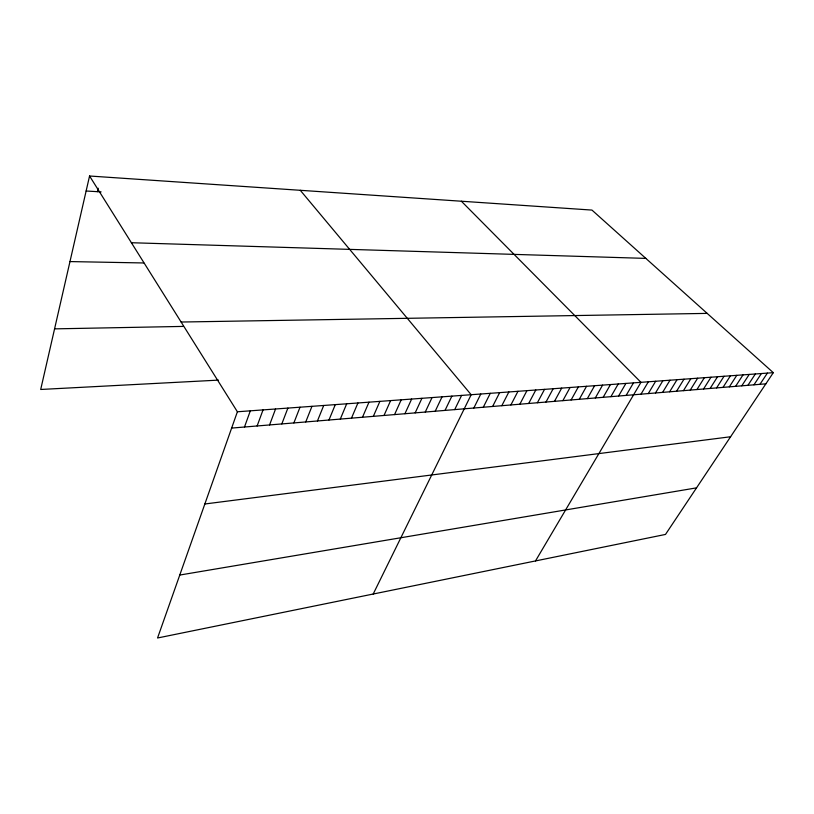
<?xml version="1.0" encoding="UTF-8"?>
<svg xmlns="http://www.w3.org/2000/svg" width="814" height="814" viewBox="0 0 814 814"><rect width="100%" height="100%" fill="white"/><g stroke="black" fill="none" stroke-linecap="round" stroke-linejoin="round"><path stroke-width="1.22" d="M89.56 176.007L237.393 411.772L157.55 637.993L665.496 534.432L773.3 372.67L591.961 210.083L89.56 176.007L40.7 389.468L218.457 380.118M97.395 191.666L98.199 188.238M244.485 427.024L250.325 410.826M257.122 425.976L263.044 409.9M269.566 424.939L275.559 408.984M281.817 423.931L287.881 408.089M293.874 422.934L300.01 407.204M305.749 421.947L311.955 406.328M317.44 420.98L323.707 405.474M328.958 420.024L335.287 404.629M340.303 419.088L346.693 403.795M351.475 418.162L357.926 402.981M362.484 417.246L368.986 402.167M373.331 416.351L379.884 401.373M384.015 415.466L390.628 400.59M394.556 414.591L401.21 399.816M404.934 413.726L411.64 399.053M415.171 412.881L421.917 398.311M425.264 412.047L432.051 397.568M435.215 411.223L442.033 396.835M445.024 410.409L451.882 396.123M454.7 409.605L461.599 395.411M373.199 594.027L471.174 394.719L300.274 190.293M473.829 408.028L480.789 394.017M483.282 407.244L490.282 393.325M492.612 406.471L499.643 392.633M501.811 405.708L508.862 391.961M510.887 404.955L517.969 391.3M519.841 404.212L526.943 390.649M528.673 403.479L535.805 389.998M537.382 402.757L544.546 389.357M545.98 402.045L553.164 388.736M554.476 401.343L561.68 388.115M562.85 400.651L570.075 387.495M571.113 399.959L578.357 386.894M579.283 399.287L586.538 386.294M587.342 398.616L594.617 385.704M595.299 397.965L602.584 385.124M603.154 397.313L610.459 384.554M610.907 396.672L618.223 383.984M618.569 396.031L625.905 383.425M626.129 395.411L633.475 382.875M535.51 560.927L640.964 382.326L461.365 201.221M640.984 394.18L648.351 381.786M648.28 393.569L655.657 381.257M655.484 392.979L662.871 380.728M662.596 392.389L669.993 380.209M669.627 391.799L677.034 379.69M676.576 391.229L683.984 379.192M683.445 390.659L690.852 378.683M690.231 390.099L697.649 378.195M696.937 389.54L704.364 377.696M703.561 388.99L710.988 377.218M710.113 388.451L717.551 376.74M716.595 387.912L724.033 376.261M722.995 387.383L730.433 375.803M729.334 386.853L736.772 375.335M735.591 386.335L743.029 374.878M741.778 385.826L749.216 374.43M747.903 385.317L755.341 373.982M753.957 384.819L761.395 373.545M759.94 384.32L767.378 373.107M179.762 575.05L696.54 487.861M204.853 503.988L730.596 436.752M231.644 428.083L765.862 383.832M237.393 411.772L773.3 372.67M54.569 328.866L183.394 326.404M181.125 322.029L707.183 313.39M69.973 261.579L143.793 262.963M131.4 242.725L645.848 258.394M86.131 191.005L101.099 191.89"/></g></svg>
